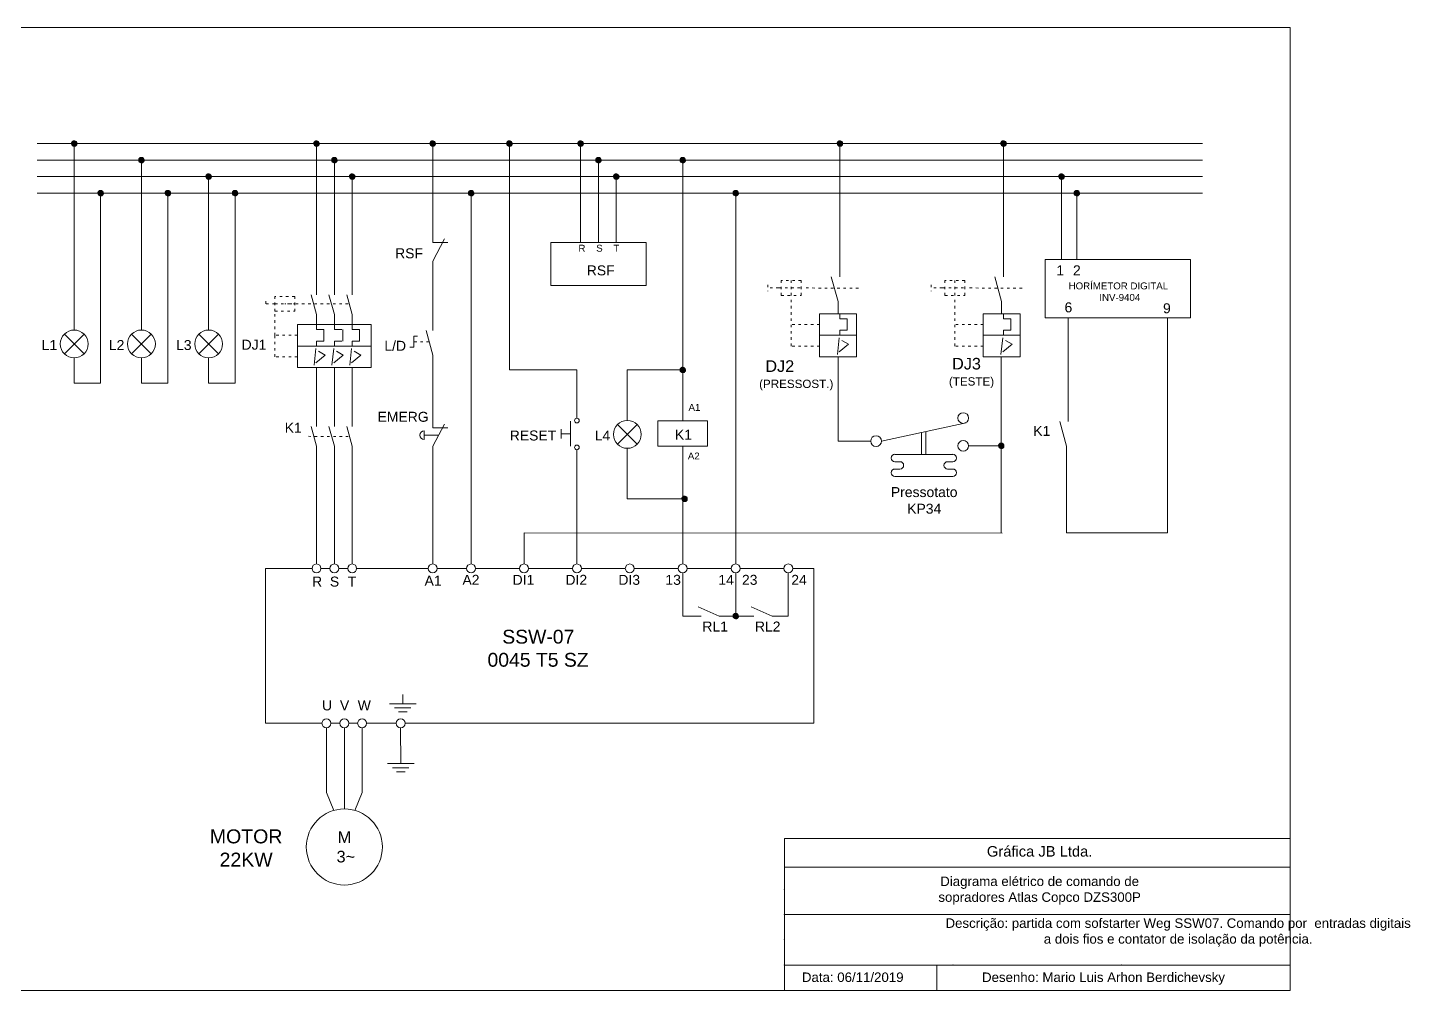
# Model space of a CAD drawing. Header units: millimetres. Extents: x -1551 to 2268, y -4332 to 420.
# Drawn here: x 272 to 2268, y -970 to 420 of the extents above; entities that cross this region are included whole.
import ezdxf

# ---------------------------------------------------------------- set-up
doc = ezdxf.new("R2010")
doc.units = ezdxf.units.MM
doc.header["$LTSCALE"] = 0.3
doc.header["$MEASUREMENT"] = 0
doc.linetypes.add('ACAD_ISO03W100', pattern=[30, 12, -18])

msp = doc.modelspace()

# ---------------------------------------------------------------- hatches: boundary and pattern name
at = {"lineweight": 15}
h = msp.add_hatch(dxfattribs=at)
h.set_pattern_fill('ANSI31', color=256, scale=0.56)
h.set_pattern_definition([(45, (109.54965, 110.55067), (-0.049497475, 0.049497475), [])])
h.paths.add_polyline_path([(343.5, 252.2, 1), (335.6, 252.2, 1)])
h = msp.add_hatch(dxfattribs=at)
h.set_pattern_fill('ANSI31', color=256, scale=0.56)
h.set_pattern_definition([(45, (459.322744, 110.55067), (-0.049497475, 0.049497475), [])])
h.paths.add_polyline_path([(693.2, 252.2, 1), (685.4, 252.2, 1)])
h = msp.add_hatch(dxfattribs=at)
h.set_pattern_fill('ANSI31', color=256, scale=0.56)
h.set_pattern_definition([(45, (627.12853, 110.55067), (-0.049497475, 0.049497475), [])])
h.paths.add_polyline_path([(861, 252.2, 1), (853.2, 252.2, 1)])
h = msp.add_hatch(dxfattribs=at)
h.set_pattern_fill('ANSI31', color=256, scale=0.56)
h.set_pattern_definition([(45, (737.945114, 110.55067), (-0.049497475, 0.049497475), [])])
h.paths.add_polyline_path([(971.9, 252.2, 1), (964, 252.2, 1)])
h = msp.add_hatch(dxfattribs=at)
h.set_pattern_fill('ANSI31', color=256, scale=0.56)
h.set_pattern_definition([(45, (840.54647, 110.55067), (-0.049497475, 0.049497475), [])])
h.paths.add_polyline_path([(1074.5, 252.2, 1), (1066.6, 252.2, 1)])
h = msp.add_hatch(dxfattribs=at)
h.set_pattern_fill('ANSI31', color=256, scale=0.56)
h.set_pattern_definition([(45, (1214.88075, 110.55067), (-0.049497475, 0.049497475), [])])
h.paths.add_polyline_path([(1448.8, 252.2, 1), (1441, 252.2, 1)])
h = msp.add_hatch(dxfattribs=at)
h.set_pattern_fill('ANSI31', color=256, scale=0.56)
h.set_pattern_definition([(45, (1451.066765, 110.55067), (-0.049497475, 0.049497475), [])])
h.paths.add_polyline_path([(1685, 252.2, 1), (1677.1, 252.2, 1)])
h = msp.add_hatch(dxfattribs=at)
h.set_pattern_fill('ANSI31', color=256, scale=0.56)
h.set_pattern_definition([(45, (206.561865, 86.68817), (-0.049497475, 0.049497475), [])])
h.paths.add_polyline_path([(440.5, 228.3, 1), (432.6, 228.3, 1)])
h = msp.add_hatch(dxfattribs=at)
h.set_pattern_fill('ANSI31', color=256, scale=0.56)
h.set_pattern_definition([(45, (485.0711, 86.68817), (-0.049497475, 0.049497475), [])])
h.paths.add_polyline_path([(719, 228.3, 1), (711.2, 228.3, 1)])
h = msp.add_hatch(dxfattribs=at)
h.set_pattern_fill('ANSI31', color=256, scale=0.56)
h.set_pattern_definition([(45, (866.29483, 86.68817), (-0.049497475, 0.049497475), [])])
h.paths.add_polyline_path([(1100.2, 228.3, 1), (1092.4, 228.3, 1)])
h = msp.add_hatch(dxfattribs=at)
h.set_pattern_fill('ANSI31', color=256, scale=0.56)
h.set_pattern_definition([(45, (987.977846, 86.68817), (-0.049497475, 0.049497475), [])])
h.paths.add_polyline_path([(1221.9, 228.3, 1), (1214.1, 228.3, 1)])
h = msp.add_hatch(dxfattribs=at)
h.set_pattern_fill('ANSI31', color=256, scale=0.56)
h.set_pattern_definition([(45, (303.574076, 62.825666), (-0.049497475, 0.049497475), [])])
h.paths.add_polyline_path([(537.5, 204.5, 1), (529.7, 204.5, 1)])
h = msp.add_hatch(dxfattribs=at)
h.set_pattern_fill('ANSI31', color=256, scale=0.56)
h.set_pattern_definition([(45, (510.81946, 62.825666), (-0.049497475, 0.049497475), [])])
h.paths.add_polyline_path([(744.7, 204.5, 1), (736.9, 204.5, 1)])
h = msp.add_hatch(dxfattribs=at)
h.set_pattern_fill('ANSI31', color=256, scale=0.56)
h.set_pattern_definition([(45, (892.04319, 62.825666), (-0.049497475, 0.049497475), [])])
h.paths.add_polyline_path([(1126, 204.5, 1), (1118.1, 204.5, 1)])
h = msp.add_hatch(dxfattribs=at)
h.set_pattern_fill('ANSI31', color=256, scale=0.56)
h.set_pattern_definition([(45, (1534.85122, 62.825666), (-0.049497475, 0.049497475), [])])
h.paths.add_polyline_path([(1768.8, 204.5, 1), (1760.9, 204.5, 1)])
h = msp.add_hatch(dxfattribs=at)
h.set_pattern_fill('ANSI31', color=256, scale=0.56)
h.set_pattern_definition([(45, (147.65114, 38.96316), (-0.049497475, 0.049497475), [])])
h.paths.add_polyline_path([(381.6, 180.6, 1), (373.7, 180.6, 1)])
h = msp.add_hatch(dxfattribs=at)
h.set_pattern_fill('ANSI31', color=256, scale=0.56)
h.set_pattern_definition([(45, (244.66335, 38.96316), (-0.049497475, 0.049497475), [])])
h.paths.add_polyline_path([(478.6, 180.6, 1), (470.7, 180.6, 1)])
h = msp.add_hatch(dxfattribs=at)
h.set_pattern_fill('ANSI31', color=256, scale=0.56)
h.set_pattern_definition([(45, (341.67556, 38.96316), (-0.049497475, 0.049497475), [])])
h.paths.add_polyline_path([(575.6, 180.6, 1), (567.8, 180.6, 1)])
h = msp.add_hatch(dxfattribs=at)
h.set_pattern_fill('ANSI31', color=256, scale=0.56)
h.set_pattern_definition([(45, (682.53682, 38.96316), (-0.049497475, 0.049497475), [])])
h.paths.add_polyline_path([(916.4, 180.6, 1), (908.6, 180.6, 1)])
h = msp.add_hatch(dxfattribs=at)
h.set_pattern_fill('ANSI31', color=256, scale=0.56)
h.set_pattern_definition([(45, (1064.49517, 38.96316), (-0.049497475, 0.049497475), [])])
h.paths.add_polyline_path([(1298.4, 180.6, 1), (1290.6, 180.6, 1)])
h = msp.add_hatch(dxfattribs=at)
h.set_pattern_fill('ANSI31', color=256, scale=0.56)
h.set_pattern_definition([(45, (1556.90554, 38.96316), (-0.049497475, 0.049497475), [])])
h.paths.add_polyline_path([(1790.8, 180.6, 1), (1783, 180.6, 1)])
h = msp.add_hatch(dxfattribs=at)
h.set_pattern_fill('ANSI31', color=256, scale=0.56)
h.set_pattern_definition([(45, (987.977846, -216.344144), (-0.049497475, 0.049497475), [])])
h.paths.add_polyline_path([(1221.9, -74.7, 1), (1214.1, -74.7, 1)])
h = msp.add_hatch(dxfattribs=at)
h.set_pattern_fill('ANSI31', color=256, scale=0.56)
h.set_pattern_definition([(45, (1447.80201, -325.87221), (-0.049497475, 0.049497475), [])])
h.paths.add_polyline_path([(1681.7, -184.2, 1), (1673.9, -184.2, 1)])
h = msp.add_hatch(dxfattribs=at)
h.set_pattern_fill('ANSI31', color=256, scale=0.56)
h.set_pattern_definition([(45, (990.688305, -402.41757), (-0.049497475, 0.049497475), [])])
h.paths.add_polyline_path([(1224.6, -260.8, 1), (1216.8, -260.8, 1)])
h = msp.add_hatch(dxfattribs=at)
h.set_pattern_fill('ANSI31', color=256, scale=0.56)
h.set_pattern_definition([(45, (1064.49517, -571.58443), (-0.049497475, 0.049497475), [])])
h.paths.add_polyline_path([(1298.4, -430, 1), (1290.6, -430, 1)])

# ---------------------------------------------------------------- linework, layer by layer
for p, q in [((286.2, 252.2), (1968.2, 252.2)), ((339.5, -17), (339.5, 252.2)), ((689.3, 33.8), (689.3, 252.2)), ((857.1, 109.4), (857.1, 252.2)), ((967.9, -74.7), (967.9, 252.2)), ((1070.5, 252.2), (1070.5, 109.2)), ((1444.9, 60), (1444.9, 252.2)), ((1681.1, 60), (1681.1, 252.2)), ((286.2, 228.3), (1968.2, 228.3)), ((436.6, -17), (436.6, 228.3)), ((715.1, 33.8), (715.1, 228.3)), ((1096.3, 228.3), (1096.3, 109.2)), ((1218, 60), (1218, 228.3)), ((286.2, 204.5), (1968.2, 204.5)), ((533.6, -17), (533.6, 204.5)), ((740.8, 33.8), (740.8, 204.5)), ((1122, 204.5), (1122, 109.2)), ((1764.8, 84.6), (1764.8, 204.5)), ((286.2, 180.6), (1968.2, 180.6)), ((377.6, -93.7), (377.6, 180.6)), ((474.7, -93.7), (474.7, 180.6)), ((571.7, -93.7), (571.7, 180.6)), ((912.5, -297.3), (912.5, 180.6)), ((1294.5, 60), (1294.5, 180.6)), ((1786.9, 84.6), (1786.9, 180.6)), ((857.1, 82.4), (874.1, 114.6)), ((857.1, 109.4), (878.7, 109.4)), ((1218, -148.3), (1218, 60)), ((1294.5, -297.3), (1294.5, 60)), ((1442.2, 24.3), (1432.5, 60)), ((1678.4, 24.3), (1668.7, 60)), ((689.3, 5.2), (681.6, 33.8)), ((715.1, 5.2), (707.3, 33.8)), ((740.8, 5.2), (733.1, 33.8)), ((1442.2, 24.3), (1442.2, 6.5)), ((1678.4, 24.3), (1678.4, 6.5)), ((689.3, 5.2), (689.3, -5.3)), ((715.1, -5.3), (715.1, 5.2)), ((740.8, 5.2), (740.8, -5.3)), ((1444.8, -0.7), (1444.8, 6.5)), ((1468.8, 6.5), (1468.8, -55.6)), ((1681, -0.7), (1681, 6.5)), ((1705, 6.5), (1705, -55.6)), ((1774.6, -149.2), (1774.6, 0.6)), ((1917.6, -310), (1917.6, 0.6)), ((689.3, -16.2), (689.3, -5.3)), ((689.3, -16.2), (700.1, -16.2)), ((700.1, -16.2), (700.1, -24.6)), ((715.1, -16.2), (715.1, -5.3)), ((715.1, -16.2), (725.8, -16.2)), ((727.5, -16.2), (727.5, -24.6)), ((740.8, -16.2), (740.8, -5.3)), ((740.8, -16.2), (751.5, -16.2)), ((751.5, -16.2), (751.5, -24.6)), ((857.1, -53.4), (847.4, -17.7)), ((1444.8, -0.7), (1455.6, -0.7)), ((1444.8, -17.4), (1455.6, -17.4)), ((1444.8, -17.4), (1444.8, -24.6)), ((1455.6, -0.7), (1455.6, -9)), ((1455.6, -17.4), (1455.6, -9)), ((1681, -0.7), (1691.8, -0.7)), ((1681, -17.4), (1691.8, -17.4)), ((1681, -17.4), (1681, -24.6)), ((1691.8, -0.7), (1691.8, -9)), ((1691.8, -17.4), (1691.8, -9)), ((325.3, -51.3), (353.8, -22.9)), ((353.8, -51.3), (325.3, -22.9)), ((422.3, -51.3), (450.8, -22.9)), ((450.8, -51.3), (422.3, -22.9)), ((519.3, -51.3), (547.8, -22.9)), ((547.8, -51.3), (519.3, -22.9)), ((689.3, -32.9), (700.1, -32.9)), ((689.3, -32.9), (689.3, -40.1)), ((700.1, -32.9), (700.1, -24.6)), ((715.1, -32.9), (725.8, -32.9)), ((715.1, -32.9), (715.1, -40.1)), ((727.5, -32.9), (727.5, -24.6)), ((740.8, -32.9), (751.5, -32.9)), ((740.8, -32.9), (740.8, -40.1)), ((751.5, -32.9), (751.5, -24.6)), ((1441.3, -52.3), (1444, -28.2)), ((1457.5, -37.6), (1444, -48.7)), ((1447.9, -32.2), (1457.5, -37.6)), ((1677.4, -52.3), (1680.2, -28.2)), ((1693.7, -37.6), (1680.2, -48.7)), ((1684.1, -32.2), (1693.7, -37.6)), ((339.5, -57.2), (339.5, -93.7)), ((436.6, -57.2), (436.6, -93.7)), ((533.6, -57.2), (533.6, -93.7)), ((685.7, -67.8), (688.5, -43.8)), ((702, -53.1), (688.5, -64.2)), ((692.3, -47.7), (702, -53.1)), ((711.5, -67.8), (714.2, -43.8)), ((727.8, -53.1), (714.2, -64.2)), ((718.1, -47.7), (727.8, -53.1)), ((737.2, -67.8), (740, -43.8)), ((753.5, -53.1), (740, -64.2)), ((743.8, -47.7), (753.5, -53.1)), ((857.1, -158), (857.1, -53.4)), ((1442.2, -55.6), (1442.2, -177.4)), ((1677.8, -184.2), (1677.8, -55.6)), ((689.3, -120.3), (689.3, -71.2)), ((715.1, -120.3), (715.1, -71.2)), ((740.8, -120.3), (740.8, -71.2)), ((967.9, -74.7), (1065.2, -74.7)), ((1065.2, -144.4), (1065.2, -74.7)), ((1138, -147.6), (1138, -74.7)), ((1138, -74.7), (1218, -74.7)), ((339.5, -93.7), (377.6, -93.7)), ((436.6, -93.7), (474.7, -93.7)), ((533.6, -93.7), (571.7, -93.7)), ((689.3, -120.3), (689.3, -156.3)), ((715.1, -120.3), (715.1, -156.3)), ((740.8, -120.3), (740.8, -156.3)), ((689.3, -184.9), (681.6, -156.3)), ((715.1, -184.9), (707.3, -156.3)), ((740.8, -184.9), (733.1, -156.3)), ((857.1, -184.9), (874.1, -152.7)), ((857.1, -158), (878.7, -158)), ((1056, -148.8), (1056, -184.9)), ((1123.8, -182), (1152.2, -153.5)), ((1152.2, -182), (1123.8, -153.5)), ((1504.8, -177.4), (1627.2, -150.9)), ((1771.9, -184.9), (1762.2, -149.2)), ((844.8, -162.7), (844.8, -174.9)), ((865.6, -168.8), (844.8, -168.8)), ((1042.3, -160.2), (1042.3, -173.5)), ((1056, -166.8), (1042.3, -166.8)), ((1442.2, -177.4), (1489.4, -177.4)), ((689.3, -256), (689.3, -184.9)), ((715.1, -256), (715.1, -184.9)), ((740.8, -256), (740.8, -184.9)), ((857.1, -184.9), (857.1, -298.3)), ((1065.2, -189.7), (1065.2, -354.8)), ((1138, -187.9), (1138, -260.8)), ((1218, -297.3), (1218, -184.9)), ((1524.2, -196.5), (1607.8, -196.5)), ((1630.6, -184.2), (1677.8, -184.2)), ((1677.8, -184.2), (1677.8, -310)), ((1771.9, -184.9), (1771.9, -310)), ((1524.2, -207.1), (1531.6, -207.1)), ((1524.2, -217.7), (1531.6, -217.7)), ((1600.4, -207.1), (1607.8, -207.1)), ((1600.4, -217.7), (1607.8, -217.7)), ((1524.2, -228.3), (1607.8, -228.3)), ((689.3, -297.3), (689.3, -256)), ((715.1, -256), (715.1, -297.3)), ((740.8, -297.3), (740.8, -256)), ((1138, -260.8), (1220.7, -260.8)), ((689.3, -354.8), (689.3, -297.3)), ((715.1, -354.8), (715.1, -297.3)), ((740.8, -354.8), (740.8, -297.3)), ((857.1, -354.8), (857.1, -298.3)), ((912.5, -354.8), (912.5, -297.3)), ((1218, -354.8), (1218, -297.3)), ((1294.5, -354.8), (1294.5, -297.3)), ((988.9, -354.8), (988.9, -310)), ((1679, -310.1), (988.9, -310)), ((1771.9, -310), (1917.6, -310)), ((1294.5, -367.8), (1294.5, -430)), ((1240.3, -416.5), (1270.8, -430)), ((1316.7, -416.5), (1347.2, -430)), ((1270.8, -430), (1320.7, -430)), ((794.8, -556.5), (833, -556.5)), ((813.9, -556.5), (813.9, -543.2)), ((802.1, -562.5), (825.7, -562.5)), ((807.8, -568.4), (820, -568.4)), ((703.7, -591.3), (703.7, -684.9)), ((729.5, -591.3), (729.5, -708.4)), ((755.2, -591.3), (755.2, -684.9)), ((811, -643), (810.7, -591.3)), ((791.9, -643), (830.1, -643)), ((799.2, -648.9), (822.8, -648.9)), ((804.8, -654.9), (817.1, -654.9)), ((703.7, -684.9), (714.2, -710.6)), ((755.2, -684.9), (744.8, -710.6)), ((1364.7, -970.4), (1364.7, -751.4)), ((1364.7, -751.4), (2094.7, -751.4)), ((1364.7, -792.5), (2094.7, -792.5)), ((2094.7, -787.9), (2094.7, -970.4)), ((1364.7, -860.9), (2094.7, -860.9)), ((1364.7, -933.9), (2094.7, -933.9)), ((1585, -933.9), (1585, -970.4)), ((2094.7, -970.4), (1364.7, -970.4))]:
    msp.add_line(p, q, dxfattribs=at)
at = {"lineweight": 20}
for p, q in [((857.1, -17.7), (857.1, 82.4)), ((829.7, -26.1), (829.7, -41.8)), ((829.7, -26.1), (835.2, -26.1)), ((824.2, -41.8), (829.7, -41.8))]:
    msp.add_line(p, q, dxfattribs=at)
at = {"linetype": 'ACAD_ISO03W100', "lineweight": 15}
for p, q in [((1340.6, 48.4), (1340.6, 39.1)), ((1356.7, 43.7), (1340.6, 43.7)), ((1356.7, 43.7), (1392.5, 43.7)), ((1374.6, 54.5), (1374.6, 30.3)), ((1471.6, 43.5), (1392.5, 43.7)), ((1576.8, 48.4), (1576.8, 39.1)), ((1592.9, 43.7), (1576.8, 43.7)), ((1592.9, 43.7), (1628.7, 43.7)), ((1610.8, 54.5), (1610.8, 30.3)), ((1707.8, 43.5), (1628.7, 43.7)), ((616.2, 24.5), (616.2, 17)), ((629.2, 20.8), (616.2, 20.8)), ((629, 31.5), (629, 10)), ((629.2, 20.8), (657.8, 20.8)), ((734.9, 20.6), (643.4, 20.8)), ((1374.6, -12.9), (1374.6, 30.3)), ((1610.8, -12.9), (1610.8, 30.3)), ((629, -24.6), (629, 10)), ((1415.6, -9), (1374.6, -9)), ((1374.6, -40.1), (1374.6, -12.9)), ((1651.8, -9), (1610.8, -9)), ((1610.8, -40.1), (1610.8, -12.9)), ((661.8, -24.6), (629, -24.6)), ((629, -55.6), (629, -24.6)), ((851.9, -34), (829.7, -34)), ((661.8, -55.6), (629, -55.6)), ((1415.6, -40.1), (1374.6, -40.1)), ((1651.8, -40.1), (1610.8, -40.1)), ((735.2, -170.6), (675.2, -170.5))]:
    msp.add_line(p, q, dxfattribs=at)
at = {"lineweight": 15}
for points in [[(129.1, 419.6), (2094.7, 419.6), (2094.7, -970.4), (129.1, -970.4)], [(1027.4, 109.2), (1165.1, 109.2), (1165.1, 47.1), (1027.4, 47.1)], [(1741.1, 84.6), (1951.1, 84.6), (1951.1, 0.6), (1741.1, 0.6)], [(661.8, -9), (768.3, -9), (768.3, -40.1), (661.8, -40.1)], [(661.8, -40.1), (768.3, -40.1), (768.3, -71.2), (661.8, -71.2)], [(1182.2, -148.3), (1253.8, -148.3), (1253.8, -184.9), (1182.2, -184.9)]]:
    msp.add_lwpolyline(points, close=True, dxfattribs=at)
at = {"linetype": 'ACAD_ISO03W100', "lineweight": 15}
for points in [[(1388.9, 54.5), (1360.3, 54.5), (1360.3, 33), (1388.9, 33)], [(1625.1, 54.5), (1596.5, 54.5), (1596.5, 33), (1625.1, 33)], [(657.8, 31.5), (629.2, 31.5), (629.2, 10), (657.8, 10)]]:
    msp.add_lwpolyline(points, close=True, dxfattribs=at)
at = {"lineweight": 15}
for points in [[(1468.8, -24.6), (1415.6, -24.6), (1415.6, 6.5), (1468.8, 6.5)], [(1705, -24.6), (1651.8, -24.6), (1651.8, 6.5), (1705, 6.5)], [(1468.8, -55.6), (1415.6, -55.6), (1415.6, -24.6), (1468.8, -24.6)], [(1705, -55.6), (1651.8, -55.6), (1651.8, -24.6), (1705, -24.6)], [(1562.9, -164.8), (1562.9, -196.5), (1569.1, -196.5), (1569.1, -163.5)], [(682.8, -361.3), (615.8, -361.3), (615.8, -584.8)], [(708.6, -361.3), (695.8, -361.3)], [(734.3, -361.3), (721.5, -361.3)], [(829.9, -361.3), (747.3, -361.3)], [(817.2, -584.8), (1407.2, -584.8), (1407.2, -361.3), (1376.9, -361.3)], [(850.6, -361.3), (829.9, -361.3)], [(906.1, -361.3), (863.6, -361.3)], [(982.5, -361.3), (919, -361.3)], [(1058.8, -361.3), (995.4, -361.3)], [(1135.2, -361.3), (1071.7, -361.3)], [(1211.5, -361.3), (1148.1, -361.3)], [(1218, -367.8), (1218, -430), (1244.5, -430)], [(1288, -361.3), (1224.5, -361.3)], [(1363.9, -361.3), (1301, -361.3)], [(1347.2, -430), (1370.4, -430), (1370.4, -367.8)], [(615.8, -584.8), (697.3, -584.8)], [(710.2, -584.8), (723, -584.8)], [(736, -584.8), (748.8, -584.8)], [(761.7, -584.8), (804.2, -584.8)]]:
    msp.add_lwpolyline(points, dxfattribs=at)
for centre, radius in [((339.5, 252.2), 3.91), ((689.3, 252.2), 3.91), ((857.1, 252.2), 3.91), ((967.9, 252.2), 3.91), ((1070.5, 252.2), 3.91), ((1444.9, 252.2), 3.91), ((1681.1, 252.2), 3.91), ((436.6, 228.3), 3.91), ((715.1, 228.3), 3.91), ((1096.3, 228.3), 3.91), ((1218, 228.3), 3.91), ((533.6, 204.5), 3.91), ((740.8, 204.5), 3.91), ((1122, 204.5), 3.91), ((1764.8, 204.5), 3.91), ((377.6, 180.6), 3.91), ((474.7, 180.6), 3.91), ((571.7, 180.6), 3.91), ((912.5, 180.6), 3.91), ((1294.5, 180.6), 3.91), ((1786.9, 180.6), 3.91), ((339.5, -37.1), 20.1), ((436.6, -37.1), 20.1), ((533.6, -37.1), 20.1), ((1218, -74.7), 3.91), ((1622.9, -144.1), 7.72), ((1065.2, -147.8), 3.36), ((1138, -167.7), 20.1), ((1497.1, -177.4), 7.72), ((1622.9, -184.2), 7.72), ((1065.2, -186.4), 3.36), ((1677.8, -184.2), 3.91), ((1220.7, -260.8), 3.91), ((689.3, -361.3), 6.48), ((715.1, -361.3), 6.48), ((740.8, -361.3), 6.48), ((857.1, -361.3), 6.48), ((912.5, -361.3), 6.48), ((988.9, -361.3), 6.48), ((1065.2, -361.3), 6.48), ((1141.6, -361.3), 6.48), ((1218, -361.3), 6.48), ((1294.5, -361.3), 6.48), ((1370.4, -361.3), 6.48), ((1294.5, -430), 3.91), ((703.7, -584.8), 6.48), ((729.5, -584.8), 6.48), ((755.2, -584.8), 6.48), ((810.7, -584.8), 6.48), ((729.5, -763.4), 54.9)]:
    msp.add_circle(centre, radius, dxfattribs=at)
for centre, radius, start, end in [((844.8, -168.8), 6.12, 90, 270), ((1524.2, -201.8), 5.31, 90, 270), ((1607.8, -201.8), 5.31, 270, 90), ((1524.2, -223), 5.31, 90, 270), ((1531.6, -212.4), 5.31, 270, 90), ((1600.4, -212.4), 5.31, 90, 270), ((1607.8, -223), 5.31, 270, 90)]:
    msp.add_arc(centre, radius, start, end, dxfattribs=at)
for p in [(1364.7, -824.4), (1364.7, -860.9), (1364.7, -897.4), (1364.7, -933.9), (1608, -933.9), (1851.4, -933.9)]:
    msp.add_point(p, dxfattribs=at)

# ---------------------------------------------------------------- texts
at = {"linetype": 'ACAD_ISO03W100', "lineweight": 15}
for s, insert, char_height, width, attachment_point in [('{\\fArial|b0|i0|c0|p34;  RSF}', (791.6, 101), 14.4, 64.82, 1), ('{\\fArial|b0|i0|c0|p34;      \\H0.69444x;R    S    T}', (1033.9, 106.1), 14.4, 125.887, 1), ('{\\fArial|b0|i0|c0|p34;  RSF}', (1068.3, 76.3), 14.4, 64.82, 1), ('{\\fArial|b0|i0|c0|p34;    1}', (1735.1, 76.4), 14.4, 125.887, 1), ('{\\fArial|b0|i0|c0|p34;    2}', (1759, 76.4), 14.4, 125.887, 1), ('\\pi73.18622;{\\H0.83333x; \\fArial|b0|i0|c0|p34;HORÍMETOR DIGITAL\\P\\pi121.21127;INV-9404}', (1698.2, 51.7), 12, 299.462, 1), ('{\\fArial|b0|i0|c0|p34;    6}', (1746.8, 22.9), 14.4, 125.887, 1), ('{\\fArial|b0|i0|c0|p34;    9}', (1889, 21.6), 14.4, 125.887, 1), ('{\\fArial|b0|i0|c0|p34;  L1}', (281.4, -31.5), 14.4, 64.82, 1), ('{\\fArial|b0|i0|c0|p34;  L2}', (378.4, -31.5), 14.4, 64.82, 1), ('{\\fArial|b0|i0|c0|p34;  L3}', (475.4, -31.5), 14.4, 64.82, 1), ('{\\fArial|b0|i0|c0|p34;  DJ1}', (570, -31), 14.4, 64.82, 1), ('{\\fArial|b0|i0|c0|p34;  L/D}', (776.1, -32.6), 14.4, 64.82, 1), (' {\\fArial|b0|i0|c0|p34;\\H1.4x;DJ3\\H0.71429x;\\P(TESTE)}', (1602.3, -57.2), 12, 78.591, 1), ('  {\\fArial|b0|i0|c0|p34;\\H1.4x;DJ2\\H0.71429x;\\P(PRESSOST.)}', (1328.3, -60.7), 12, 86.089, 1), ('{\\fArial|b0|i0|c0|p34;EMERG}', (777.4, -135.1), 14.4, 64.82, 1), ('{\\fArial|b0|i0|c0|p34;    \\H0.69444x;A1}', (1204, -123.7), 14.4, 125.887, 1), ('{\\fArial|b0|i0|c0|p34;  K1}', (632.2, -150.9), 14.4, 64.82, 1), ('{\\fArial|b0|i0|c0|p34;  K1}', (1712.9, -155.5), 14.4, 64.82, 1), ('{\\fArial|b0|i0|c0|p34; RESET}', (962.7, -162.1), 14.4, 81.888, 1), ('{\\fArial|b0|i0|c0|p34;  L4}', (1079.8, -162.1), 14.4, 64.82, 1), ('{\\fArial|b0|i0|c0|p34;  K1}', (1195.5, -161), 14.4, 64.82, 1), ('{\\fArial|b0|i0|c0|p34;    \\H0.69444x;A2}', (1203, -193.9), 14.4, 125.887, 1), ('{\\fArial|b0|i0|c0|p34;MOTOR \\P22KW}', (587.7, -738), 20.16, 293.471, 2), ('\\pi22.36793;{\\fArial|b0|i0|c0|p34;M\\P\\pi14.23723; 3~}', (697.5, -740.9), 16.8, 60.768, 1), ('{\\fArial|b0|i0|c0|p34;Gráfica JB Ltda.}', (1733.2, -762.1), 15.21, 589.715, 2), ('{\\fArial|b0|i0|c0|p34;Diagrama elétrico de comando de\\Psopradores Atlas Copco DZS300P}', (1733.2, -806.1), 13.689, 868.686, 2), ('{\\fArial|b0|i0|c0|p34;Descrição: partida com sofstarter Weg SSW07. Comando por  entradas digitais \\Pa dois fios e contator de isolação da potência.}', (1933.2, -866.5), 13.689, 1108.565, 2), ('{\\fArial|b0|i0|c0|p34;Data: 06/11/2019}', (1463.4, -944.6), 13.689, 589.715, 2), ('{\\fArial|b0|i0|c0|p34;Desenho: Mario Luis Arhon Berdichevsky}', (1825.4, -944.6), 13.689, 589.715, 2)]:
    msp.add_mtext(s, dxfattribs=dict(at, insert=insert, char_height=char_height, width=width, attachment_point=attachment_point))
at = {"lineweight": 15, "attachment_point": 1}
for s, width, insert, char_height in [('\\pi-39.71833;{\\fArial|b0|i0|c0|p34;Pressotato\\P\\pi-16.16853;KP34}', 14.429, (1558.2, -243.8), 14.4), ('{\\fArial|b0|i0|c0|p34;R}', 14.429, (682.9, -373), 14.4), ('{\\fArial|b0|i0|c0|p34;S}', 14.429, (708.6, -373), 14.4), ('{\\fArial|b0|i0|c0|p34;T}', 14.429, (734.4, -373), 14.4), ('{\\fArial|b0|i0|c0|p34;A1}', 14.429, (845.3, -371.7), 14.4), ('{\\fArial|b0|i0|c0|p34;A2}', 14.429, (900, -370.5), 14.4), ('{\\fArial|b0|i0|c0|p34;DI1}', 14.429, (972.4, -370.5), 14.4), ('{\\fArial|b0|i0|c0|p34;DI2}', 14.429, (1048.7, -370.5), 14.4), ('{\\fArial|b0|i0|c0|p34;DI3}', 23.422, (1125.1, -370.5), 14.4), ('{\\fArial|b0|i0|c0|p34;13}', 14.429, (1193, -370.5), 14.4), ('{\\fArial|b0|i0|c0|p34;14}', 14.429, (1269.5, -370.5), 14.4), ('{\\fArial|b0|i0|c0|p34;23}', 14.429, (1303.5, -370.5), 14.4), ('{\\fArial|b0|i0|c0|p34;24}', 14.429, (1374.7, -370.5), 14.4), ('{\\fArial|b0|i0|c0|p34;RL1}', 14.429, (1246.3, -437.9), 14.4), ('{\\fArial|b0|i0|c0|p34;RL2}', 14.429, (1322.2, -437.9), 14.4), ('\\pi108.67935;{\\fArial|b0|i0|c0|p34;SSW-07\\P\\pi87.36285,t95.35465;0045 T5 SZ}', 318.859, (848.8, -449.8), 20), ('{\\fArial|b0|i0|c0|p34;U}', 14.429, (697.3, -551.8), 14.4), ('{\\fArial|b0|i0|c0|p34;V}', 14.429, (723.1, -551.8), 14.4), ('{\\fArial|b0|i0|c0|p34;W}', 14.429, (748.8, -551.8), 14.4)]:
    msp.add_mtext_dynamic_manual_height_columns(s, width=width, gutter_width=1, heights=[0], dxfattribs=dict(at, insert=insert, char_height=char_height))

doc.saveas('drawing.dxf')
